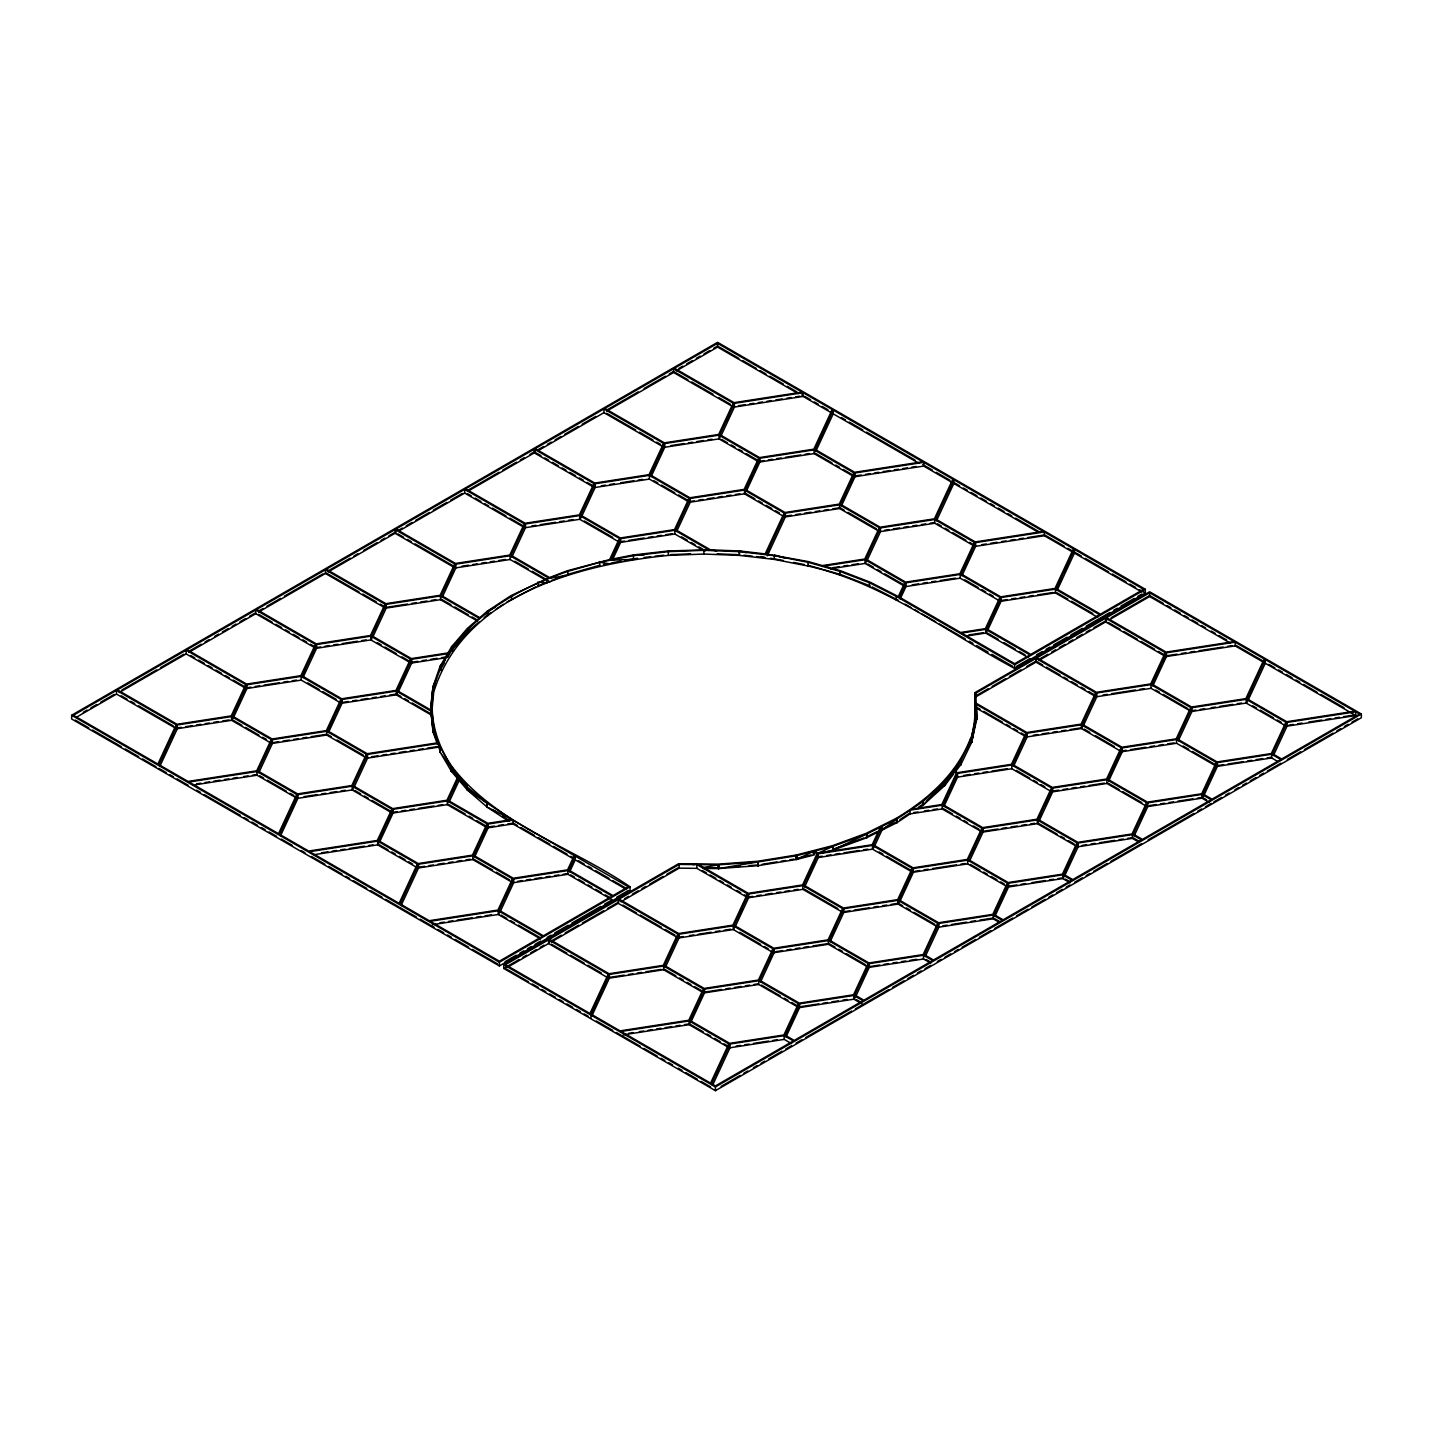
<?xml version="1.0" encoding="UTF-8"?>
<svg xmlns="http://www.w3.org/2000/svg" width="1433" height="1433" viewBox="0 0 1433 1433"><rect width="100%" height="100%" fill="white"/><g stroke="black" fill="none" stroke-linecap="round" stroke-linejoin="round"><path stroke-width="1.5" d="M430.688 711.037L433.017 686.712L440.003 666.47L447.49 653.735L411.701 659.27L397.174 690.581L397.174 694.324L400.935 696.492M451.485 767.73L451.502 771.491L458.327 779.48L458.327 775.737L451.467 767.676L451.467 771.402L451.467 767.676L439.985 751.913L451.502 771.456L451.52 767.73M703.03 868.416L718.417 868.577L718.578 864.833L758.218 861.914L796.515 855.716L813.281 851.417L817.097 853.62L802.57 884.931L748.331 893.314L698.623 864.618L718.542 864.833L718.542 868.577L758.164 865.657L796.569 859.46L813.281 855.161L813.281 851.417L796.658 859.442L796.569 855.698L796.569 859.46M703.03 867.574L718.417 864.851L718.452 868.577L718.452 864.833L718.578 868.577L758.039 861.932L758.039 865.675L758.164 861.932L758.075 865.675L758.164 861.932M796.515 855.716L796.515 859.46L796.569 855.698M971.646 742.384L976.679 715.837L976.303 704.302L1025.992 732.997L1025.992 736.741L976.303 708.045L976.303 704.302L976.679 719.473L971.61 742.419L960.88 764.577L954.647 772.656M976.303 708.045L976.679 719.473L976.661 715.819L971.628 742.348M880.328 830.961L880.328 827.217L866.84 833.934L833.039 846.312L833.003 850.074L820.661 853.262M878.411 831.91L866.84 837.678L833.164 850.02L833.164 846.276L833.003 850.074L833.164 846.276L833.039 850.056L833.039 846.312L814.481 851.112L814.481 854.856M866.768 833.952L866.768 837.696L866.875 833.916L833.164 850.02M979.957 830.782L942.144 808.946L910.08 813.908L897.022 822.632L897.112 818.834L881.976 826.393L873.378 844.897L913.09 867.825L967.311 859.442L981.856 828.131L942.144 805.203L910.08 810.164L897.022 818.888L896.986 822.649L881.976 830.137L874.237 846.796M953.429 774.25L953.429 770.506L960.827 760.923L960.844 764.649L960.827 760.923L971.646 738.64M975.389 717.396L974.87 692.676L1149.642 591.775L1361.35 714.01L1361.35 717.754L715.425 1090.674L503.717 968.439L503.717 964.696L678.49 863.794L718.417 864.135L757.86 861.233L796.157 855.053L832.537 845.685L866.105 833.379L896.18 818.386M976.661 719.545L976.679 715.766L976.679 719.473M510.632 818.834L487.077 807.066L467.283 789.923L467.283 786.18L459.151 776.704L448.153 800.42L487.847 823.33L511.957 819.604L467.337 789.977L459.151 780.448L459.151 776.704M923.139 805.167L923.139 801.423L923.103 805.185L944.544 781.988L944.544 785.696L944.598 781.916L944.634 785.642L952.891 771.205L952.891 774.948L944.634 785.642L923.103 805.185L923.139 801.423L944.544 781.988L952.891 771.205L956.366 773.211L941.839 804.522L911.513 809.215L923.192 801.387L923.139 805.167L918.141 808.517M960.844 764.649L960.862 760.851L960.88 764.577L960.827 760.923L954.485 772.351M897.112 818.834L897.112 822.578M397.174 690.581L430.993 710.105L433.017 686.712L436.492 678.508M434.217 686.855C428.037 714.977 436.116 744.246 452.595 767.425M431.906 711.073L434.217 686.837M430.67 707.293L433.017 686.729M966.541 750.319C974.583 732.729 976.357 712.255 974.709 692.945L974.87 692.676M970.446 742.258L975.461 719.491M971.61 738.694L971.61 742.419M433.035 690.455C448.547 627.314 510.417 591.005 567.862 571.355L599.818 562.255L633.458 555.664L668.387 551.651L703.89 550.308L739.392 551.651L774.286 555.664L807.943 562.255L839.881 571.355L869.437 582.765L896.18 596.307L1014.671 664.715L1145.325 589.285L1145.325 593.029L1014.671 668.459C946.98 632.437 884.251 582.909 807.979 566.017L774.286 559.407L739.392 555.395L703.89 554.052L668.351 555.395C579.326 564.459 464.811 594.749 434.217 690.581M177.316 724.955L158.902 764.631L188.01 781.433L256.722 770.811L271.249 739.482L231.555 716.572L177.316 724.955L177.316 728.698L159.815 766.386M162.466 757.967L166.103 750.122M171.584 738.335L173.393 734.413M245.759 684.562L231.232 715.891L176.993 724.274L117.381 689.846L186.147 650.152L245.759 684.562L245.759 688.306L186.147 653.896L119.279 692.497M232.415 716.07L246.942 684.759L301.181 676.358L340.893 699.286L326.366 730.597L272.127 738.998L232.415 716.07L232.415 719.814L241.872 725.259M233.06 715.712L240.314 700.056M243.037 694.181L244.864 690.276M233.328 717.843L246.942 688.503L246.942 684.759M272.431 739.679L257.904 770.99L297.616 793.9L351.837 785.517L366.382 754.206L326.67 731.278L272.431 739.679L272.431 743.405L258.818 772.763M316.586 644.545L302.058 675.857L341.753 698.785L395.992 690.401L410.519 659.09L370.825 636.162L316.586 644.545L316.586 648.289L302.954 677.648M302.685 675.516L305.408 669.641M312.681 653.985L315.403 648.11L255.773 613.682L188.923 652.284M296.738 794.401L278.521 833.684L189.013 782.006L257.044 771.491L296.738 794.401L296.738 798.145L291.275 809.932M385.029 604.171L370.502 635.482L316.263 643.865L256.65 609.437L325.416 569.743L385.029 604.171L385.029 607.914L325.416 573.487L258.549 612.088M297.921 794.599L279.507 834.257L308.614 851.059L377.327 840.437L391.872 809.126L352.16 786.198L297.921 794.599L297.921 798.324L280.438 836.012M342.075 699.465L327.53 730.776L367.242 753.704L438.104 742.742L433.017 731.708L431.1 711.162L396.314 691.082L342.075 699.465L342.075 703.209L328.444 732.568M371.684 639.405L371.684 635.661L386.211 604.35L440.45 595.949L479.088 618.268L467.319 628.442L451.502 646.928L447.974 652.929L447.974 656.672L451.449 650.761M281.244 831.534L289.448 813.854M329.088 728.466L333.62 718.685M337.257 710.858L340.893 703.03L301.181 680.102L246.942 688.503M375.052 629.427L376.861 625.522M372.598 637.452L386.211 608.094L386.211 604.35M353.02 789.44L353.02 785.696L367.565 754.385L438.355 743.44L451.449 767.658L451.467 771.402M455.855 564.136L441.31 595.465L479.786 617.659L487.184 611.282L510.757 595.77L548.552 577.965L510.094 555.753L455.855 564.136L455.855 567.88L442.224 597.239M398.714 688.27L401.437 682.395M403.264 678.49L406.882 670.644M444.678 589.232L452.846 571.624M353.933 787.487L367.565 758.129L367.565 754.385M398.087 692.372L411.701 663.013L411.701 659.27M378.509 840.616L393.054 809.305L447.275 800.922L486.987 823.832L472.46 855.143L418.221 863.544L378.509 840.616L378.509 844.359L387.967 849.823M525.481 523.941L510.954 555.252L549.591 577.571L567.325 570.746L609.616 559.587L619.432 538.468L579.72 515.558L525.481 523.941L525.481 527.684L511.868 557.043M379.154 840.257L383.686 830.477M387.322 822.649L390.958 814.822M379.423 842.407L393.054 813.048L393.054 809.305M417.361 864.045L399.126 903.327L309.618 851.65L377.649 841.117L417.361 864.045L417.361 867.789L377.649 844.861L314.006 854.713M458.327 775.737L446.971 800.241L392.732 808.624L353.02 785.696M593.943 483.548L579.398 514.877L525.177 523.26L465.546 488.832L534.312 449.138L593.943 483.548L593.943 487.292L534.312 452.882L467.463 491.483M418.526 864.224L400.129 903.901L429.219 920.702L497.95 910.062L512.477 878.751L472.765 855.823L418.526 864.224L418.526 867.968L401.043 905.656M580.58 515.056L595.125 483.745L649.364 475.344L689.058 498.272L674.531 529.583L620.292 537.984L580.58 515.056L580.58 518.8M453.079 790.783L455.712 785.141M588.497 499.042L590.306 495.119M449.066 802.175L459.151 780.448L487.077 803.322L487.148 807.119L508.84 821.396M581.493 516.829L595.125 487.489L595.125 483.745M535.172 448.636L603.956 408.924L663.569 443.352L649.042 474.663L594.802 483.064L535.172 448.636L535.172 452.38L540.957 455.712M488.169 824.029L473.642 855.34L513.336 878.25L567.575 869.867L574.221 855.555L512.96 820.178L488.169 824.029L488.169 827.755L474.538 857.113M617.641 559.139L611.013 559.318L620.614 538.665L674.836 530.264L708.654 549.788L668.297 550.953L633.207 554.983L644.151 554.893M664.751 443.531L650.224 474.842L689.918 497.77L744.157 489.387L758.702 458.076L718.99 435.148L664.751 443.531L664.751 447.275L651.119 476.634M475.183 853.029L476.992 849.106M482.437 837.356L486.987 827.575L447.275 804.647L393.054 813.048M612.303 557.58L618.537 544.128M650.851 474.502L656.314 462.752M658.123 458.847L663.569 447.096L663.569 443.352M612.751 559.3L620.614 542.39L620.614 538.665M733.212 403.157L718.667 434.468L664.428 442.851L604.816 408.423L673.582 368.729L733.212 403.157L733.212 406.9L673.582 372.473L606.732 411.074M499.114 910.26L513.659 878.931L567.898 870.548L612.16 896.109L543.394 935.803L499.114 910.26L499.114 913.985M676.609 531.553L690.24 502.195L744.479 493.812L784.173 516.722L784.173 512.978L744.479 490.068L690.24 498.451L675.713 529.762L710.499 549.86L716.715 550.899M719.85 438.391L719.85 434.647L734.395 403.336L803.107 392.696L832.215 409.498L832.215 413.241L803.107 396.439L734.395 407.079L720.763 436.438M506.118 896.198L508.84 890.323M726.853 420.586L729.576 414.728M500.027 912.033L513.659 882.674L513.659 878.931M575.224 856.128L568.758 870.046L613.019 895.607L628.317 886.776L575.224 856.128L575.224 859.872L569.671 871.801M745.339 489.567L759.866 458.255L814.105 449.855L853.817 472.783L839.29 504.094L785.051 512.495L745.339 489.567L745.339 493.31L754.797 498.756M569.241 870.028L574.221 859.298L574.221 855.555M745.984 489.208L752.343 475.505M754.152 471.6L757.788 463.773M746.253 491.358L759.866 461.999L759.866 458.255M784.173 512.978L765.186 553.908L739.482 550.953L746.002 552.636M832.215 409.498L813.801 449.174L759.562 457.575L719.85 434.647M785.356 513.175L766.386 554.034L808.499 561.629L822.345 565.587L864.78 559.013L879.307 527.702L839.595 504.774L785.356 513.175L785.356 516.919L767.3 555.843M833.2 410.089L814.983 449.371L854.677 472.281L922.709 461.766L833.2 410.089L833.2 413.832L815.896 451.144M766.995 553.747L769.718 547.908M815.646 448.959L829.438 419.206M608.201 974.225L589.966 1013.507L505.437 964.696L548.57 939.797L608.201 974.225L608.201 977.969L548.57 943.541L507.318 967.365M590.969 1014.08L609.383 974.404L663.604 966.021L703.316 988.931L688.789 1020.242L620.059 1030.882L590.969 1014.08L590.969 1017.824M591.793 1013.31L596.343 1003.494M598.17 999.571L601.806 991.708M603.633 987.785L606.374 981.892M591.883 1015.836L609.383 978.148L609.383 974.404M854.999 472.962L840.472 504.273L880.167 527.201L934.406 518.818L952.82 479.141L923.712 462.34L854.999 472.962L854.999 476.705L841.368 506.064M842.013 501.962L846.545 492.182M849.267 486.306L853.817 476.526L814.105 453.598L759.866 461.999M679.009 934.209L664.482 965.52L704.176 988.43L758.415 980.047L772.942 948.736L733.248 925.808L679.009 934.209L679.009 937.934L665.378 967.293M865.944 562.936L865.944 559.192L880.489 527.881L934.728 519.498L974.422 542.408L974.422 546.152L934.728 523.242L880.489 531.625L866.858 560.984M747.471 893.816L732.926 925.127L678.687 933.528L619.074 899.1L679.17 864.404L696.868 864.601L747.471 893.816L747.471 897.56L696.868 868.344L679.17 868.147L621.008 901.715M703.191 1031.814L689.972 1024.183L689.972 1020.439L704.499 989.11L758.738 980.727L798.432 1003.655L798.432 1007.399L795.709 1013.256M734.108 925.306L748.635 893.995L802.874 885.612L842.586 908.522L828.059 939.851L773.82 948.234L734.108 925.306L734.108 929.05M691.512 1018.129L697.871 1004.426M699.68 1000.503L703.316 992.675L663.604 969.747L609.383 978.148M737.476 919.09L742.007 909.292M690.867 1022.213L704.499 992.854L704.499 989.11M735.022 927.097L748.635 897.739L748.635 893.995M904.796 582.622L898.33 596.54L870.153 582.192L840.544 570.764L824.011 566.053L865.084 559.694L904.796 582.622L904.796 586.366L865.084 563.438L830.495 568.794M905.978 582.801L899.333 597.113L960.594 632.49L985.385 628.657L999.912 597.328L960.217 574.418L905.978 582.801L905.978 586.545L900.157 599.066M953.823 479.715L935.588 518.997L975.282 541.925L1043.331 531.392L953.823 479.715L953.823 483.458L936.501 520.77M900.175 596.307L903.865 588.354M949.13 490.82L952.82 482.885L923.712 466.083L854.999 476.705M728.806 1043.851L710.571 1083.133L621.062 1031.455L689.094 1020.923L728.806 1043.851L728.806 1047.595L689.094 1024.667L623.265 1034.859M729.988 1044.03L711.574 1083.706L715.425 1085.927L793.363 1040.931L784.227 1035.647L729.988 1044.03L729.988 1047.774L712.488 1085.462M774.125 948.915L759.597 980.226L799.309 1003.154L853.549 994.771L868.076 963.442L828.364 940.532L774.125 948.915L774.125 952.658L760.511 982.017M818.279 853.799L803.752 885.11L843.446 908.038L897.685 899.637L912.212 868.326L872.518 845.398L818.279 853.799L818.279 857.543L804.647 886.902M716.034 1075.09L717.861 1071.168M768.41 962.26L771.133 956.384M807.101 878.877L809.824 873.019M811.651 869.097L815.287 861.269M974.422 542.408L959.895 573.737L905.656 582.12L865.944 559.192M975.604 542.605L961.077 573.916L1000.771 596.845L1055.01 588.444L1073.424 548.767L1044.317 531.965L975.604 542.605L975.604 546.349L961.973 575.69M963.531 569.653L967.168 561.808M968.977 557.903L971.699 552.027M798.432 1003.655L783.905 1034.966L729.666 1043.349L689.972 1020.439M880.328 827.217L872.195 844.718L817.956 853.119L814.481 851.112M799.614 1003.834L785.087 1035.145L794.24 1040.43L863.006 1000.718L853.853 995.451L799.614 1003.834L799.614 1007.578L786 1036.937M843.768 908.719L829.223 940.03L868.935 962.958L923.174 954.557L937.701 923.246L898.007 900.318L843.768 908.719L843.768 912.463L830.137 941.803M785.714 1034.787L793.9 1017.179M831.677 935.749L835.314 927.921M986.567 628.836L1001.094 597.525L1055.333 589.124L1099.595 614.685L1030.829 654.379L986.567 628.836L986.567 632.58L998.102 639.243M988.107 626.526L989.916 622.603M993.553 614.775L999.912 601.072L960.217 578.162L905.978 586.545M987.462 630.61L1001.094 601.269L1001.094 597.525M854.713 994.95L869.258 963.639L923.497 955.238L932.632 960.522L863.866 1000.234L854.713 994.95L854.713 998.694M898.867 899.817L913.394 868.505L967.633 860.122L1007.345 883.05L992.8 914.361L938.579 922.745L898.867 899.817L898.867 903.56L902.647 905.746M957.549 773.39L943.004 804.701L982.716 827.629L1036.955 819.228L1051.482 787.917L1011.788 765.007L957.549 773.39L957.549 777.134L943.917 806.492M861.717 980.889L867.162 969.156M898.598 901.429L901.321 895.553M903.13 891.648L911.316 874.023M943.648 804.343L947.285 796.515M949.094 792.61L955.453 778.907M855.626 996.723L869.258 967.365L869.258 963.639M899.781 901.608L913.394 872.249L913.394 868.505M1074.428 549.341L1056.193 588.623L1100.454 614.184L1143.588 589.285L1074.428 549.341L1074.428 553.084L1057.106 590.414M1056.855 588.229L1061.459 578.305M1064.217 572.358L1068.821 562.435M1025.992 732.997L1011.465 764.326L957.226 772.709L953.429 770.506M938.884 923.425L924.357 954.736L933.51 960.02L1002.276 920.326L993.123 915.042L938.884 923.425L938.884 927.169L925.27 956.528M983.038 828.31L968.493 859.621L1008.205 882.549L1062.444 874.148L1076.971 842.837L1037.277 819.909L983.038 828.31L983.038 832.054L969.407 861.412M1027.174 733.194L1012.647 764.505L1052.341 787.416L1106.581 779.033L1121.125 747.721L1081.413 724.793L1027.174 733.194L1027.174 736.92L1013.561 766.279M971.861 853.387L974.583 847.53M1015.101 760.224L1018.738 752.397M1095.636 692.802L1095.636 696.545L1036.005 662.118L975.909 696.814L975.909 693.07L1036.005 658.374L1095.636 692.802L1081.091 724.113L1026.87 732.514L976.267 703.298M1008.527 883.23L993.983 914.541L1003.136 919.825L1071.902 880.113L1062.749 874.829L1008.527 883.23L1008.527 886.973L994.896 916.332M1057.035 834.078L1038.137 823.169L1038.137 819.425L1052.664 788.096L1106.903 779.713L1146.615 802.641L1146.615 806.385L1106.903 783.457L1052.664 791.84L1039.05 821.199M1082.273 724.292L1096.818 692.981L1151.057 684.598L1190.751 707.508L1176.224 738.837L1121.985 747.22L1082.273 724.292L1082.273 728.036M994.627 914.182L1007.345 886.776L967.633 863.866L913.394 872.249M1039.677 817.115L1041.486 813.192M1045.123 805.364L1051.482 791.661L1011.788 768.733L957.549 777.134M1082.918 723.934L1084.727 720.029M1083.187 726.083L1096.818 696.725L1096.818 692.981M1165.262 652.606L1150.735 683.917L1096.496 692.3L1036.865 657.872L1105.649 618.178L1165.262 652.606L1165.262 656.332L1162.539 662.207M1063.626 874.345L1078.153 843.016L1132.392 834.633L1141.546 839.917L1072.762 879.611L1063.626 874.345L1063.626 878.071M1122.308 747.901L1107.763 779.212L1147.475 802.14L1201.714 793.757L1216.241 762.428L1176.547 739.518L1122.308 747.901L1122.308 751.644L1108.676 781.003M1166.444 652.785L1151.917 684.096L1191.611 707.024L1245.85 698.623L1264.264 658.947L1235.156 642.145L1166.444 652.785L1166.444 656.529L1152.831 685.888M1065.167 872.016L1070.612 860.284M1108.408 778.853L1120.212 753.418M1152.544 683.738L1160.73 666.13M1064.522 876.118L1078.153 846.76L1078.153 843.016M1146.615 802.641L1132.07 833.952L1077.831 842.335L1038.137 819.425M1147.797 802.82L1133.252 834.131L1142.406 839.416L1211.172 799.704L1202.018 794.437L1147.797 802.82L1147.797 806.564L1134.166 835.923M1191.934 707.705L1177.407 739.016L1217.101 761.944L1271.34 753.543L1285.885 722.232L1246.173 699.304L1191.934 707.705L1191.934 711.449L1178.302 740.789M1140.256 820.07L1144.788 810.29M1202.896 793.936L1217.423 762.625L1271.662 754.224L1280.815 759.508L1212.031 799.22L1202.896 793.936L1202.896 797.679L1206.55 799.793M1247.032 698.802L1265.267 659.538L1354.776 711.216L1286.744 721.73L1247.032 698.802L1247.032 702.546M1202.609 795.53L1208.073 783.797M1209.882 779.874L1216.241 766.171L1176.547 743.261L1122.308 751.644M1248.627 696.42L1252.299 688.485M1203.792 795.709L1217.423 766.35L1217.423 762.625M1247.946 700.594L1265.267 663.264L1265.267 659.538M1287.049 722.411L1272.522 753.722L1281.675 759.006L1359.63 714.01L1355.779 711.789L1287.049 722.411L1287.049 726.155L1273.435 755.513M970.428 738.532C957.083 773.695 927.814 799.542 896.216 818.368M445 660.47L440.003 666.47L440.021 670.214L444.284 662.924M946.21 781.845L951.602 774.859M452.953 649.006L467.23 632.258M974.709 696.581L988.304 688.664M451.502 646.928L456.231 642.539M927.115 800.259L943.505 785.356M467.319 632.168L479.088 622.012M484.175 617.623L487.095 615.097M896.986 818.906L881.976 830.137L881.976 826.393M487.113 611.336L494.994 607.377M899.924 819.622L909.185 813.425M918.463 807.227L922.171 804.737M487.184 615.044L490.785 612.661M496.212 609.097L503.431 604.332M507.031 601.967L535.602 586.939M452.613 767.443C497.502 824.871 571.642 846.831 630.036 886.776L630.036 890.52L499.383 965.949L71.65 718.99L71.65 715.246L717.575 342.326L1145.325 589.285M116.503 690.348L73.37 715.246L157.899 764.058L176.134 724.776L116.503 690.348L116.503 694.091L176.134 728.519M255.773 609.939L187.007 649.651L246.637 684.078L300.876 675.677L315.403 644.366L255.773 609.939L255.773 613.682M395.042 529.547L326.276 569.241L385.907 603.669L440.146 595.268L454.673 563.957L395.042 529.547L395.042 533.273L328.193 571.874M395.92 529.046L464.686 489.334L524.299 523.761L509.772 555.073L455.533 563.456L395.92 529.046L395.92 532.789M802.104 392.123L717.575 343.329L674.441 368.227L734.072 402.655L802.104 392.123L802.104 395.866M83.257 712.291L87.126 710.069M90.995 707.83L96.799 704.481M100.65 702.242L114.192 694.432M121.93 689.972L156.734 669.874M160.603 667.635L183.818 654.236M189.622 650.887L201.229 644.187M205.098 641.948L208.967 639.727M214.753 636.377L218.622 634.138M222.491 631.899L228.295 628.55M232.164 626.328L236.033 624.089M239.902 621.85L245.706 618.501M249.575 616.28L255.379 612.93M259.248 610.691L263.117 608.452M266.968 606.231L280.51 598.403M284.379 596.182L323.052 573.845M328.856 570.495L350.136 558.207M354.005 555.986L357.874 553.747M363.677 550.397L377.201 542.588M381.071 540.348L384.94 538.109M388.809 535.888L394.612 532.539M398.481 530.3L402.351 528.061M406.22 525.839L412.023 522.49M415.892 520.251L429.434 512.441M433.285 510.202L446.827 502.392M450.696 500.153L462.304 493.454M468.107 490.104L499.042 472.245M502.911 470.006L516.453 462.196M520.322 459.957L524.191 457.718M529.995 454.368L533.864 452.147M537.733 449.908L543.519 446.559M547.388 444.32L551.257 442.098M555.126 439.859L560.93 436.51M564.799 434.271L578.341 426.461M582.21 424.222L595.752 416.412M607.341 409.713L638.294 391.854M644.098 388.504L665.36 376.216M669.229 373.977L673.098 371.756M678.902 368.406L682.771 366.167M686.64 363.928L692.444 360.579M696.313 358.357L700.182 356.118M704.051 353.879L709.837 350.53M713.706 348.309L717.575 346.07L738.873 358.357M77.131 716.822L116.503 694.091M399.735 530.568L464.686 493.077L524.299 527.505M539.005 450.177L603.956 412.668L663.569 447.096M676.322 370.896L717.575 347.073L798.271 393.645M71.65 715.246L499.383 962.206L630.036 886.776M505.007 961.704L516.274 955.202M520.018 953.035L523.761 950.867M527.523 948.718L531.267 946.55M535.028 944.383L540.653 941.123M547.209 937.343L551.024 935.14M554.84 932.937L568.22 925.216M572.036 923.013L600.696 906.462M604.511 904.259L612.16 899.852L567.898 874.291L513.659 882.674M616.835 897.148L628.317 890.52M1016.588 666.345L1029.969 658.625M1036.561 654.827L1042.293 651.513M1046.108 649.31L1049.923 647.107M1053.757 644.886L1067.119 637.166M1070.935 634.962L1082.399 628.353M1086.232 626.149L1099.595 618.429M1100.454 617.928L1109.841 612.518M1113.584 610.351L1117.346 608.183M1121.09 606.016L1134.22 598.439M1137.963 596.271L1141.725 594.104M549.43 939.296L618.214 899.602L677.827 934.011L663.3 965.34L609.061 973.724L549.43 939.296L549.43 943.039M1106.509 617.677L1149.642 592.778L1234.171 641.572L1166.14 652.105L1106.509 617.677L1106.509 621.42M503.717 968.439L519.068 959.573M522.92 957.351L526.753 955.13M530.604 952.927L536.354 949.595M540.205 947.374L544.038 945.153M551.723 940.729L561.324 935.176M565.175 932.955L578.61 925.199M582.461 922.977L603.58 910.779M607.431 908.558L618.949 901.912M624.716 898.581L628.55 896.359M632.383 894.156L638.151 890.824M641.984 888.603L645.835 886.382M649.668 884.179L663.121 876.405M666.954 874.184L678.49 867.538M992.155 686.443L1005.59 678.687M1009.441 676.466L1020.959 669.802M1026.727 666.488L1036.328 660.935M1040.161 658.714L1047.845 654.29M1051.697 652.069L1055.53 649.848M1059.381 647.626L1065.131 644.313M1068.982 642.091L1072.815 639.87M1076.667 637.649L1082.417 634.335M1086.268 632.114L1090.101 629.893M1093.952 627.672L1105.47 621.026M1111.22 617.695L1149.642 595.519L1163.112 603.293M551.347 941.947L618.214 903.345L677.827 937.755M1038.782 660.523L1105.649 621.922L1165.262 656.332M1110.253 619.253L1149.642 596.522L1230.32 643.095M503.717 964.696L715.425 1086.93L1361.35 714.01M721.121 1086.375L740.144 1075.413M743.942 1073.21L747.739 1071.006M753.436 1067.728L757.251 1065.525M761.048 1063.322L764.846 1061.137M768.661 1058.933L781.97 1051.249M785.768 1049.063L791.464 1045.768M796.139 1043.063L801.871 1039.767M805.704 1037.546L851.542 1011.089M855.358 1008.886L863.006 1004.461L853.853 999.177L799.614 1007.578M863.866 1003.96L888.693 989.63M892.526 987.427L903.99 980.799M907.806 978.596L913.538 975.3M917.353 973.079L921.168 970.875M925.001 968.672L930.734 965.358M937.325 961.561L941.141 959.358M944.956 957.154L950.688 953.841M954.521 951.637L958.337 949.434M962.152 947.213L975.533 939.493M979.348 937.289L990.812 930.68M994.627 928.477L1002.276 924.07M1003.136 923.569L1012.683 918.051M1016.516 915.848L1027.963 909.221M1031.796 907.017L1045.159 899.297M1048.974 897.094L1052.807 894.891M1056.623 892.687L1062.355 889.374M1066.17 887.17L1070.003 884.967M1074.678 882.262L1082.327 877.838M1086.142 875.635L1089.958 873.431M1093.791 871.228L1107.154 863.508M1110.969 861.305L1141.546 843.661M1148.138 839.845L1193.976 813.371M1197.809 811.168L1201.624 808.964M1205.44 806.761L1211.172 803.447M1213.948 801.853L1221.597 797.447M1225.412 795.225L1229.227 793.022M1234.959 789.726L1238.775 787.505M1242.608 785.302L1246.423 783.099M1250.239 780.895L1255.971 777.582M1259.786 775.378L1263.619 773.175M1267.435 770.972L1280.815 763.252M1287.371 759.454L1300.68 751.77M1304.478 749.584L1333.012 733.123M1336.81 730.92L1340.607 728.716M1344.405 726.531L1348.22 724.328M1352.018 722.142L1357.714 718.847M866.105 837.105L877.39 831.498M881.134 829.617L896.18 822.13M818.189 853.137L833.003 846.33M537.59 582.192L546.116 582.64L537.644 585.936M551.544 580.544L565.265 575.278M834.633 848.658L863.974 837.893M567.217 574.508L599.37 565.354M633.099 555.001L611.013 559.318M798.342 858.224L811.15 854.928M599.782 566.017L599.818 562.255L610.315 563.939M599.37 561.611L603.49 562.291M603.49 564.548L607.574 563.742M611.013 563.062L621.044 561.091M625.057 560.303L637.613 558.225M693.088 864.69L697.137 863.902M549.842 578.305L567.898 575.081L567.898 571.355M762.159 864.296L777.044 861.878M781.29 861.197L785.535 860.516M789.78 859.818L794.043 859.137M738.461 405.718L745.053 404.697M749.441 404.016L753.83 403.336M758.218 402.655L762.607 401.974M766.995 401.294L771.384 400.613M775.772 399.95L782.346 398.929M786.735 398.249L791.141 397.568M795.53 396.887L799.919 396.207M670.949 445.591L683.953 443.567M688.306 442.904L692.641 442.242M696.975 441.561L703.496 440.558M707.83 439.877L712.165 439.214M664.751 447.275L718.99 438.892L758.702 461.802L758.702 458.076M601.305 485.787L605.657 485.124M609.992 484.444L614.327 483.781M620.829 482.778L633.852 480.754M638.187 480.091L642.539 479.41M759.562 461.319L763.896 460.638M768.231 459.975L772.584 459.294M776.919 458.632L781.254 457.951M785.589 457.288L800.778 454.942M805.113 454.261L809.448 453.598M595.125 487.489L649.364 479.088L689.058 502.016M531.679 526.001L536.014 525.32M540.348 524.657L555.538 522.311M559.873 521.63L564.226 520.967M568.561 520.286L572.895 519.624M689.918 501.514L694.271 500.851M698.605 500.171L702.94 499.508M707.275 498.827L713.795 497.824M718.13 497.144L722.465 496.481M726.8 495.8L731.152 495.137M735.487 494.475L739.822 493.794M854.677 476.025L861.269 475.004M865.657 474.323L870.046 473.642M874.435 472.98L878.823 472.299M883.212 471.618L889.803 470.597M894.192 469.917L898.581 469.236M902.969 468.555L907.358 467.874M911.746 467.194L916.135 466.513M525.481 527.684L579.72 519.301L617.533 541.119M462.035 566.196L468.555 565.193M472.89 564.512L477.225 563.85M481.56 563.169L485.912 562.506M490.247 561.843L494.582 561.163M498.917 560.5L505.437 559.479M620.292 541.71L624.627 541.047M628.962 540.366L644.151 538.02M648.486 537.357L652.839 536.676M657.174 536.014L661.509 535.333M665.843 534.67L672.364 533.667M785.051 516.238L791.553 515.217M795.888 514.554L800.241 513.874M804.576 513.211L811.078 512.208M815.413 511.527L819.766 510.864M824.1 510.184L828.435 509.521M832.77 508.84L839.29 507.837M455.855 567.88L510.094 559.497L544.701 579.487M620.614 542.39L674.836 534.007L704.893 551.365M785.356 516.919L839.595 508.518L879.307 531.446L879.307 527.702M385.907 607.413L407.599 604.045M411.934 603.383L416.269 602.702M420.621 602.039L427.124 601.036M431.458 600.355L435.793 599.693M884.501 530.282L888.854 529.601M893.189 528.938L899.691 527.917M904.026 527.254L908.379 526.574M912.714 525.911L917.048 525.248M921.383 524.568L925.736 523.905M930.071 523.224L934.406 522.561M386.211 608.094L440.45 599.693L477.153 620.883M316.263 647.609L320.598 646.946M324.951 646.265L329.285 645.602M333.62 644.922L337.955 644.259M342.308 643.578L357.48 641.232M361.832 640.569L366.167 639.888M832.949 567.683L839.326 566.698M843.553 566.035L847.799 565.39M852.044 564.727L858.403 563.742M981.874 544.647L986.262 543.967M990.651 543.286L997.243 542.265M1001.631 541.584L1006.02 540.904M1010.408 540.223L1014.797 539.542M1019.185 538.862L1023.574 538.199M1027.963 537.518L1043.331 535.136M316.586 648.289L370.825 639.906L410.519 662.816L410.519 659.09M975.604 546.349L1044.317 535.709L1073.424 552.511M447.974 652.929L411.396 658.589L371.684 635.661M246.637 687.822L250.972 687.141M255.307 686.479L259.642 685.798M263.994 685.135L279.166 682.771M283.519 682.108L287.854 681.445M292.189 680.765L296.524 680.102M411.396 662.333L417.845 661.329M422.144 660.667L426.461 660.004M430.76 659.323L437.208 658.338M441.507 657.657L445.824 656.995M912.158 584.861L918.678 583.858M923.013 583.177L927.348 582.514M931.683 581.834L936.036 581.171M940.37 580.49L955.56 578.144M411.701 663.013L445.394 657.801M176.993 728.018L181.346 727.337M185.681 726.674L192.183 725.671M196.518 724.991L200.871 724.328M205.206 723.647L209.54 722.984M213.875 722.304L218.21 721.641M222.563 720.96L229.065 719.957M341.753 702.528L348.255 701.525M352.608 700.844L356.942 700.182M361.277 699.501L367.779 698.498M372.132 697.835L376.467 697.154M380.802 696.492L385.137 695.811M389.489 695.148L395.992 694.145M1000.771 600.57L1007.292 599.567M1011.626 598.904L1015.961 598.224M1020.296 597.561L1024.649 596.88M1028.984 596.218L1033.318 595.537M1037.653 594.874L1052.843 592.528M177.316 728.698L231.555 720.315L271.249 743.225L271.249 739.482M342.075 703.209L396.314 694.826L431.1 714.906L433.017 727.946L439.77 747.686M1001.094 601.269L1055.333 592.868L1097.678 617.318M985.689 629.338L961.579 633.064L1014.671 663.712L1029.969 654.881L985.689 629.338L985.689 633.064L1028.034 657.514M274.294 742.401L278.629 741.721M282.964 741.058L289.484 740.055M293.819 739.374L298.154 738.712M302.488 738.031L306.823 737.368M311.176 736.687L326.366 734.341M968.851 634.944L983.307 632.705M272.431 743.405L326.67 735.022L366.382 757.95L366.382 754.206M965.967 636.127L985.689 633.064M196.59 783.851L200.889 783.188M205.188 782.525L209.487 781.845M213.768 781.182L220.216 780.197M224.515 779.534L228.814 778.871M233.095 778.191L237.394 777.528M243.843 776.543L248.142 775.88M252.423 775.217L256.722 774.536M371.541 756.785L377.972 755.782M382.271 755.119L386.57 754.457M390.869 753.794L395.168 753.131M399.449 752.468L405.897 751.465M410.196 750.802L414.495 750.14M418.776 749.477L423.075 748.814M427.374 748.151L438.104 746.486M193.401 785.069L257.044 775.217L296.738 798.145M367.565 758.129L438.355 747.184L439.967 748.116L440.021 751.949L438.355 743.44M1166.14 655.848L1177.102 654.147M1181.491 653.466L1185.879 652.785M1190.268 652.105L1194.656 651.424M1199.045 650.743L1223.191 647.017M1227.579 646.337L1231.968 645.656M1166.444 656.529L1235.156 645.889L1262.455 661.652M304.118 796.641L317.141 794.634M321.476 793.954L325.81 793.291M330.145 792.61L336.665 791.607M341 790.944L345.335 790.264M297.921 798.324L352.16 789.941L391.872 812.869L391.872 809.126M1102.998 695.041L1107.351 694.36M1111.686 693.697L1135.545 690.007M1139.88 689.327L1144.233 688.664M1096.818 696.725L1151.057 688.342L1190.751 711.252M392.732 812.368L397.066 811.687M401.401 811.024L405.754 810.344M410.089 809.681L414.424 809M418.758 808.337L433.948 805.991M438.283 805.31L442.636 804.647M1033.372 735.236L1037.707 734.574M1042.042 733.893L1048.562 732.89M1052.897 732.227L1057.232 731.546M1061.566 730.884L1065.919 730.203M1070.254 729.54L1081.091 727.857M1191.611 710.768L1195.964 710.087M1200.299 709.425L1204.634 708.744M1211.136 707.741L1215.489 707.06M1219.823 706.397L1232.846 704.391M1237.181 703.71L1241.515 703.048M1027.174 736.92L1081.413 728.537L1121.125 751.465L1121.125 747.721M1191.934 711.449L1246.173 703.048L1285.885 725.976L1285.885 722.232M321.494 852.814L327.942 851.811M332.241 851.148L336.54 850.486M340.821 849.823L345.12 849.16M349.419 848.497L364.448 846.169M368.747 845.506L373.046 844.843M487.847 827.074L494.421 826.071M498.809 825.39L503.198 824.709M507.587 824.029L511.957 823.348M488.169 827.755L512.96 823.921L574.221 859.298M963.746 775.45L970.248 774.429M974.583 773.766L978.918 773.086M983.271 772.423L987.606 771.76M991.941 771.079L1007.13 768.733M1121.985 750.964L1126.32 750.283M1130.655 749.62L1145.845 747.274M1150.18 746.593L1154.532 745.93M1158.867 745.25L1163.202 744.587M1167.537 743.906L1174.057 742.903M1288.93 725.134L1293.318 724.453M1297.707 723.772L1302.095 723.092M1308.687 722.071L1321.853 720.047M1326.241 719.366L1330.63 718.685M1335.019 718.005L1339.407 717.324M1343.796 716.643L1354.776 714.942L1265.267 663.264M1287.049 726.155L1355.779 715.533L1355.779 711.789M418.221 867.287L424.723 866.284M429.058 865.604L433.411 864.941M437.746 864.26L444.248 863.257M448.583 862.576L452.935 861.914M457.27 861.233L461.605 860.57M465.94 859.907L470.293 859.227M418.526 867.968L472.765 859.567L512.477 882.495L512.477 878.751M913.681 812.618L918.016 811.956M924.5 810.935L928.835 810.272M933.17 809.609L937.504 808.929M1052.341 791.159L1058.862 790.156M1063.196 789.493L1067.531 788.813M1071.884 788.15L1076.219 787.469M1080.554 786.807L1084.888 786.126M1089.223 785.463L1104.413 783.117M1217.101 765.67L1223.621 764.667M1227.956 764.004L1243.145 761.657M1247.48 760.977L1251.815 760.314M1256.15 759.633L1262.67 758.63M1267.005 757.95L1271.34 757.287M1217.423 766.35L1271.662 757.967L1277.143 761.138M517.671 881.331L522.024 880.65M526.359 879.987L530.694 879.307M535.028 878.644L541.549 877.641M545.883 876.96L550.218 876.297M554.553 875.617L558.906 874.954M563.241 874.273L567.575 873.611M817.956 856.862L822.291 856.182M826.644 855.519L830.979 854.838M835.314 854.175L839.648 853.495M844.001 852.832L859.173 850.486M863.526 849.805L867.861 849.142M982.716 831.373L997.905 829.026M1002.24 828.346L1006.575 827.683M1010.928 827.002L1017.43 825.999M1021.765 825.318L1026.1 824.656M1030.452 823.993L1034.787 823.312M1149.642 805.543L1156.144 804.54M1160.497 803.859L1164.832 803.197M1169.167 802.516L1173.502 801.853M1177.836 801.19L1193.026 798.826M1197.379 798.163L1201.714 797.482M818.279 857.543L872.518 849.142L912.212 872.07L912.212 868.326M983.038 832.054L1037.277 823.653L1076.971 846.581L1076.971 842.837M1147.797 806.564L1202.018 798.163L1209.345 802.39M498.254 910.743L430.222 921.276L499.383 961.203L542.516 936.304L498.254 910.743L498.254 914.487L540.599 938.937M439.967 922.78L444.266 922.118M448.547 921.455L452.846 920.792M457.145 920.129L472.174 917.801M476.473 917.138L480.771 916.475M485.053 915.812L491.501 914.809M432.426 924.679L498.254 914.487M752.665 896.395L748.331 897.058L744.497 894.855M757 895.715L761.335 895.052M765.688 894.371L772.19 893.368M776.525 892.687L780.878 892.025M785.212 891.344L789.547 890.681M793.882 890.018L798.217 889.338M915.257 871.228L919.592 870.565M923.927 869.885L928.262 869.222M932.614 868.541L956.474 864.851M960.809 864.189L965.143 863.508M1082.184 845.416L1086.519 844.736M1090.853 844.073L1095.188 843.392M1099.541 842.729L1114.713 840.383M1119.066 839.702L1123.4 839.039M1127.735 838.359L1132.07 837.696M748.635 897.739L802.874 889.356L842.586 912.266M1078.153 846.76L1132.392 838.377L1137.874 841.547M678.687 937.254L683.039 936.591M689.542 935.588L693.877 934.907M698.211 934.244L711.234 932.22M715.569 931.557L719.921 930.877M724.256 930.214L730.758 929.211M843.446 911.782L849.966 910.761M854.301 910.098L869.491 907.752M873.825 907.071L878.16 906.408M882.495 905.728L886.83 905.065M891.183 904.384L897.685 903.381M1008.205 886.293L1016.875 884.949M1021.227 884.268L1025.562 883.606M1032.065 882.603L1045.087 880.579M1049.422 879.916L1053.757 879.235M1058.109 878.572L1062.444 877.892M679.009 937.934L733.248 929.551L772.942 952.479L772.942 948.736M843.768 912.463L898.007 904.062L935.821 925.897M1008.527 886.973L1062.749 878.572L1070.075 882.8M609.061 977.467L624.251 975.121M628.585 974.44L632.92 973.777M637.255 973.097L641.608 972.434M645.943 971.753L661.132 969.407M775.987 951.637L782.49 950.634M786.824 949.954L791.177 949.291M795.512 948.628L799.847 947.947M804.182 947.285L808.534 946.604M812.869 945.941L828.059 943.595M942.914 925.825L947.249 925.145M951.584 924.482L966.773 922.118M971.108 921.455L975.443 920.792M979.796 920.111L992.8 918.105M774.125 952.658L828.364 944.275L868.076 967.185M938.884 927.169L993.123 918.786L998.622 921.956M704.176 992.173L721.533 989.486M725.868 988.824L730.221 988.143M734.556 987.48L741.058 986.477M745.393 985.797L749.746 985.134M754.08 984.453L758.415 983.79M868.935 966.684L879.79 965.018M884.125 964.337L888.46 963.675M892.795 962.994L897.148 962.331M901.482 961.65L905.817 960.988M910.152 960.307L916.672 959.304M704.499 992.854L758.738 984.471L796.551 1006.306M869.258 967.365L923.497 958.982L930.805 963.209M628.657 1033.3L632.956 1032.638M639.387 1031.635L643.686 1030.972M647.985 1030.309L652.284 1029.646M656.565 1028.984L660.864 1028.303M665.163 1027.64L671.611 1026.655M675.892 1025.992L680.191 1025.329M684.49 1024.649L688.789 1023.986M799.309 1006.897L818.834 1003.87M823.169 1003.207L827.504 1002.527M831.839 1001.864L838.359 1000.861M842.694 1000.18L847.028 999.518M736.168 1046.09L740.521 1045.427M744.855 1044.747L749.19 1044.084M753.525 1043.403L768.715 1041.057M773.05 1040.376L777.403 1039.713M729.988 1047.774L784.227 1039.391L791.535 1043.618M644.151 557.473L650.689 556.721M655.042 556.219L663.766 555.216M757.86 864.977L749.101 865.622M729.397 867.072L740.342 866.266M670.519 554.625L690.491 553.872M718.417 867.879L705.251 867.735M610.333 560.196L633.493 559.407L633.493 555.664M703.854 554.052L703.89 550.308M710.499 549.86L739.571 550.971M717.199 553.855L737.261 554.625M668.297 550.953L672.74 551.257M770.452 558.243L783.081 560.393M870.118 585.918L840.526 574.508L824.011 569.797M743.87 555.198L752.397 556.183M756.66 556.667L765.186 557.652L760.923 556.523M774.25 559.407L774.25 555.664M774.536 554.983L785.194 558.225M808.337 565.354L822.345 569.313M793.613 562.452L804.128 564.512M839.845 575.081L839.845 571.337M467.23 786.162L467.283 789.923M872.142 586.939L898.33 600.284M742.742 360.597L756.284 368.424M760.153 370.645L765.974 374.013M769.843 376.234L783.385 384.062M787.254 386.301L796.927 391.89M804.683 396.35L810.487 399.7M814.356 401.939L818.225 404.178M822.094 406.417L827.898 409.766M841.458 417.594L845.327 419.815M849.196 422.054L862.738 429.882M866.607 432.121L915.006 460.047M922.745 464.525L932.417 470.114M936.286 472.335L949.828 480.162M953.715 482.402L959.519 485.751M963.388 487.99L967.257 490.211M971.126 492.45L976.93 495.8M980.799 498.039L986.603 501.389M990.49 503.628L994.359 505.867M998.228 508.106L1004.031 511.456M1007.901 513.677L1011.77 515.916M1015.639 518.155L1038.871 531.571M1044.675 534.921L1064.038 546.098M1067.907 548.32L1081.449 556.147M1085.318 558.386L1108.551 571.785M1112.42 574.024L1125.962 581.852M1129.831 584.091L1135.635 587.44M1139.522 589.679L1145.325 593.029M1166.964 605.514L1170.815 607.735M1174.666 609.956L1180.434 613.288M1184.285 615.527L1188.136 617.748M1191.987 619.97L1197.755 623.301M1201.606 625.522L1205.458 627.744M1211.225 631.075L1215.077 633.296M1218.928 635.518L1226.63 639.96M1236.249 645.513L1263.19 661.079M1268.975 664.41L1274.743 667.742M1278.594 669.963L1282.445 672.184M1286.297 674.406L1292.064 677.737M1295.916 679.959L1299.767 682.198M1303.618 684.419L1317.088 692.193M1320.939 694.414L1344.029 707.741M833.2 413.832L918.911 463.307M953.823 483.458L1037.617 531.84M1074.428 553.084L1141.671 591.919M674.441 371.971L687.912 379.745M691.763 381.966L712.918 394.182M718.685 397.514L730.221 404.178M814.983 453.097L832 462.931M835.779 465.116L839.559 467.301M843.338 469.469L852.796 474.932M937.469 523.833L941.266 526.018M945.046 528.204L948.825 530.371M952.605 532.557L965.842 540.205M969.622 542.39L973.401 544.576M1056.193 592.366L1067.746 599.03M1071.597 601.251L1092.752 613.485M1108.425 622.531L1119.979 629.194M1123.812 631.416L1137.283 639.19M1141.134 641.411L1154.586 649.185M1158.437 651.406L1164.205 654.738M1252.711 705.824L1256.49 708.009M1260.27 710.195L1273.507 717.826M1277.287 720.011L1281.066 722.196M721.748 439.483L727.409 442.761M731.206 444.947L734.986 447.114M738.765 449.299L742.545 451.485M746.324 453.67L757.663 460.226M840.472 508.016L844.252 510.202M848.031 512.387L876.387 528.759M964.857 579.846L978.094 587.476M981.874 589.662L985.653 591.847M989.433 594.032L993.212 596.218M1155.697 690.025L1159.476 692.211M1163.256 694.378L1187.832 708.583M606.732 413.277L635.589 429.936M639.44 432.157L652.893 439.931M656.744 442.152L660.595 444.373M758.576 500.941L762.356 503.126M766.136 505.312L771.814 508.59M775.593 510.775L779.373 512.96M867.843 564.029L873.521 567.307M877.301 569.492L881.08 571.677M884.86 573.863L903.757 584.771M1003.888 642.575L1015.424 649.239M1019.275 651.46L1025.043 654.791M1036.865 661.616L1042.651 664.948M1046.484 667.169L1059.954 674.943M1063.805 677.164L1067.639 679.385M1071.49 681.606L1077.258 684.938M1081.109 687.159L1084.96 689.38M1088.811 691.602L1094.579 694.933M1183.067 746.038L1188.745 749.298M1192.525 751.483L1215.22 764.577M905.065 604.171L910.815 607.485M914.648 609.706L918.463 611.909M922.297 614.13L935.695 621.85M939.529 624.072L960.594 636.234M961.579 636.807L965.376 638.993M969.174 641.178L972.953 643.363M976.751 645.567L988.125 652.122M991.923 654.326L1012.773 666.363M654.003 480.771L657.783 482.957M661.562 485.142L674.8 492.791M678.579 494.958L688.037 500.422M1084.172 729.128L1089.85 732.406M1095.511 735.684L1114.426 746.593M544.791 457.933L548.642 460.154M552.493 462.375L558.261 465.707M562.112 467.928L565.945 470.149M569.797 472.371L575.564 475.702M579.416 477.923L583.267 480.145M587.118 482.366L594.802 486.808M681.499 536.856L687.303 540.205M691.172 542.444L695.041 544.665M698.91 546.904L702.779 549.144M976.267 707.024L980.011 709.192M983.755 711.359L1002.491 722.178M1006.253 724.346L1009.996 726.513M1013.74 728.681L1017.484 730.83M1021.245 732.997L1024.989 735.165M1107.763 782.955L1119.119 789.511M1122.899 791.697L1141.796 802.605M584.359 520.985L612.733 537.357M1016.427 770.417L1029.664 778.065M1033.444 780.251L1037.223 782.436M1041.003 784.621L1044.782 786.807M1133.252 837.875L1138.751 841.046M467.463 493.686L471.314 495.908M475.165 498.129L480.933 501.46M484.784 503.682L488.617 505.903M492.468 508.124L505.939 515.898M509.79 518.119L523.242 525.893M1060.814 836.263L1064.612 838.448M1068.391 840.634L1074.051 843.894M514.823 561.234L528.329 569.026M532.198 571.265L545.722 579.075M943.004 808.445L952.461 813.908M956.241 816.094L960.02 818.261M963.818 820.446L967.597 822.632M973.258 825.91L978.936 829.188M1065.453 879.128L1069.108 881.241M397.837 533.9L403.604 537.232M407.456 539.453L411.307 541.674M415.14 543.877L453.616 566.089M970.392 864.457L979.85 869.921M983.629 872.088L987.409 874.273M991.188 876.459L996.866 879.737M1000.646 881.922L1004.426 884.107M395.042 533.273L452.738 566.59M441.31 599.191L450.929 604.744M454.78 606.965L468.251 614.739M472.084 616.96L475.935 619.181M879.056 851.918L882.835 854.104M886.615 856.289L911.191 870.476M993.983 918.284L999.482 921.455M326.276 572.985L358.966 591.865M362.818 594.086L376.288 601.86M380.139 604.081L383.972 606.302M906.426 907.931L910.206 910.116M913.985 912.302L934.782 924.303M377.363 642.683L381.142 644.868M384.922 647.035L396.26 653.591M401.939 656.869L409.498 661.24M803.752 888.854L837.786 908.504M926.184 959.537L929.838 961.65M258.567 614.291L272.037 622.065M275.87 624.286L281.638 627.618M285.489 629.839L289.341 632.06M293.192 634.282L298.96 637.613M302.811 639.834L306.644 642.056M310.495 644.277L314.346 646.498M404.679 698.659L408.441 700.827M412.202 702.994L430.993 713.849M702.457 870.565L706.272 872.787M710.087 874.99L715.837 878.304M719.653 880.507L723.468 882.71M727.301 884.913L731.117 887.117M736.849 890.43L740.682 892.652M829.223 943.774L834.902 947.052M838.681 949.219L842.461 951.405M846.24 953.59L865.156 964.516M307.719 682.878L319.075 689.434M322.855 691.62L336.074 699.25M739.786 932.328L760.583 944.329M764.362 946.514L768.142 948.7M856.558 999.75L860.212 1001.864M513.462 823.205L517.277 825.426M521.093 827.629L534.473 835.349M538.306 837.553L549.77 844.18M553.586 846.384L566.966 854.104M570.782 856.307L574.615 858.528M578.43 860.731L584.162 864.045M587.996 866.249L591.811 868.452M595.626 870.655L609.007 878.375M612.84 880.596L626.221 888.317M575.224 859.872L626.418 889.427M190.858 655.615L194.709 657.837M198.542 660.058L204.328 663.389M208.161 665.611L212.012 667.832M215.864 670.053L221.631 673.385M225.483 675.606L229.316 677.827M233.167 680.048L244.703 686.712M327.53 734.52L331.328 736.705M336.988 739.983L363.463 755.263M448.153 804.164L465.17 813.98M468.949 816.165L472.729 818.35M476.508 820.536L485.966 825.981M570.674 874.9L574.526 877.121M578.377 879.343L584.145 882.674M587.996 884.895L591.847 887.117M595.698 889.338L601.466 892.687M605.317 894.909L609.168 897.13M622.907 905.065L636.377 912.839M640.229 915.06L661.383 927.276M665.234 929.48L674.853 935.033M761.496 985.062L780.394 995.971M784.173 998.156L787.953 1000.341M791.732 1002.527L797.411 1005.805M245.652 727.445L258.889 735.093M262.669 737.279L266.448 739.464M354.918 790.532L360.597 793.81M364.376 795.996L368.156 798.181M371.935 800.366L390.833 811.275M473.642 859.084L492.54 869.992M496.32 872.178L509.557 879.808M664.482 969.263L675.821 975.801M679.6 977.987L683.38 980.172M687.159 982.357L690.939 984.543M694.736 986.728L702.295 991.081M121.214 695.811L127 699.143M130.833 701.364L134.684 703.585M138.535 705.806L173.16 725.797M259.803 775.826L263.582 777.994M267.362 780.179L286.26 791.106M290.039 793.291L293.819 795.458M391.746 852.008L395.526 854.175M399.305 856.361L404.984 859.639M408.763 861.824L412.543 864.009M501.048 915.096L506.816 918.446M510.667 920.667L514.519 922.888M518.37 925.109L539.542 937.325M551.365 944.15L566.751 953.035M570.585 955.256L584.055 963.03M587.906 965.251L601.358 973.025M706.988 1033.999L710.768 1036.184M714.548 1038.37L720.208 1041.648M723.987 1043.815L727.785 1046M75.304 720.1L88.739 727.874M92.59 730.078L121.411 746.718M125.244 748.94L138.696 756.696M142.53 758.917L155.982 766.691M158.902 768.375L166.174 772.566M169.81 774.68L173.447 776.776M177.101 778.871L188.01 785.177M196.626 790.156L200.423 792.342M204.238 794.545L240.422 815.431M244.237 817.634L248.034 819.837M251.85 822.04L257.564 825.336M261.379 827.54L265.177 829.725M268.992 831.928L276.605 836.335M281.334 839.057L292.242 845.363M301.342 850.611L304.978 852.707M311.516 856.486L324.843 864.189M328.659 866.374L341.985 874.076M345.801 876.279L349.616 878.483M353.414 880.668L366.741 888.37M370.556 890.574L381.984 897.165M385.799 899.369L399.126 907.053M400.129 907.644L416.484 917.084M420.138 919.198L429.219 924.446M430.222 925.019L434.074 927.241M437.907 929.462L443.675 932.776M447.508 934.997L451.359 937.218M455.192 939.439L468.645 947.195M472.496 949.416L497.466 963.836M505.437 968.439L528.49 981.748M532.342 983.969L538.091 987.301M541.943 989.522L545.776 991.726M549.627 993.947L555.377 997.278M559.228 999.5L563.062 1001.721M566.913 1003.942L572.681 1007.256M576.514 1009.477L580.365 1011.698M584.198 1013.919L588.049 1016.14M596.415 1020.977L612.787 1030.417M616.423 1032.53L620.059 1034.626M621.062 1035.199L640.103 1046.197M643.919 1048.401L657.245 1056.085M661.061 1058.288L664.858 1060.492M668.674 1062.695L672.489 1064.88M678.203 1068.176L682.001 1070.379M685.816 1072.583L697.244 1079.174M701.059 1081.378L710.571 1086.877M493.525 810.236L497.126 812.618M502.535 816.183L507.945 819.73M549.842 582.049L546.797 579.487L546.797 583.231M468.34 789.601L471.636 792.449M452.613 771.187L466.889 787.917M437.387 744.372L433.017 731.708L431.1 711.162M432.121 713.132L433.984 729.522M975.909 693.07L976.195 704.982M896.18 596.307L896.198 600.051M440.021 670.214L440.003 666.47L439.967 670.304M758.075 861.932L758.218 865.657M1271.662 754.224L1271.662 757.967M1246.173 699.304L1246.173 703.048M1235.156 642.145L1235.156 645.889M1202.018 794.437L1202.018 798.163M1176.547 739.518L1176.547 743.261M1151.057 684.598L1151.057 688.342M1149.642 592.778L1149.642 596.522M1132.392 834.633L1132.392 838.377M1106.903 779.713L1106.903 783.457M1105.649 618.178L1105.649 621.922M1081.413 724.793L1081.413 728.537M1062.749 874.829L1062.749 878.572M1055.333 589.124L1055.333 592.868M1052.664 788.096L1052.664 791.84M1044.317 531.965L1044.317 535.709M1037.277 819.909L1037.277 823.653M1036.005 658.374L1036.005 662.118M1014.671 664.715L1014.671 668.459M1011.788 765.007L1011.788 768.733M993.123 915.042L993.123 918.786M967.633 860.122L967.633 863.866M960.217 574.418L960.217 578.162M942.144 805.203L942.144 808.946M937.701 923.246L937.701 926.99M934.728 519.498L934.728 523.242M923.712 462.34L923.712 466.083M923.497 955.238L923.497 958.982M910.08 810.164L910.08 813.908M898.007 900.318L898.007 904.062M880.489 527.881L880.489 531.625M873.378 844.897L873.378 848.641M872.518 845.398L872.518 849.142M869.437 582.765L869.455 586.509M866.875 833.916L866.875 837.66M865.084 559.694L865.084 563.438M853.853 995.451L853.853 999.177M839.595 504.774L839.595 508.518M828.364 940.532L828.364 944.275M814.105 449.855L814.105 453.598M807.943 562.255L807.979 566.017M803.107 392.696L803.107 396.439M802.874 885.612L802.874 889.356M796.211 855.035L796.157 858.797M784.227 1035.647L784.227 1039.391M758.738 980.727L758.738 984.471M744.479 490.068L744.479 493.812M739.392 555.395L739.392 551.651L739.356 555.395M734.395 403.336L734.395 407.079M733.248 925.808L733.248 929.551M718.99 435.148L718.99 438.892M718.452 864.833L718.452 868.577M717.575 343.329L717.575 347.073M715.425 1086.93L715.425 1090.674M696.868 864.601L696.868 868.344M690.24 498.451L690.24 502.195M689.094 1020.923L689.094 1024.667M679.17 864.404L679.17 868.147M674.836 530.264L674.836 534.007M673.582 368.729L673.582 372.473M668.387 551.651L668.351 555.395M663.604 966.021L663.604 969.747M649.364 475.344L649.364 479.088M618.214 899.602L618.214 903.345M603.956 408.924L603.956 412.668M579.72 515.558L579.72 519.301M567.898 870.548L567.898 874.291M548.57 939.797L548.57 943.541M538.324 582.747L538.289 586.509M534.312 449.138L534.312 452.882M512.96 820.178L512.96 823.921M511.563 596.289L511.545 600.051M510.094 555.753L510.094 559.497M499.383 962.206L499.383 965.949M488.116 611.748L488.08 615.509M487.077 803.322L487.077 807.066M472.765 855.823L472.765 859.567M468.34 628.818L468.322 632.58M464.686 489.334L464.686 493.077M452.613 647.232L452.595 650.994M447.49 653.735L447.49 657.478M447.275 800.922L447.275 804.647M441.167 666.685L441.167 670.447M440.45 595.949L440.45 599.693M396.314 691.082L396.314 694.826M377.649 841.117L377.649 844.861M370.825 636.162L370.825 639.906M352.16 786.198L352.16 789.941M326.67 731.278L326.67 735.022M325.416 569.743L325.416 573.487M301.181 676.358L301.181 680.102M257.044 771.491L257.044 775.217M231.555 716.572L231.555 720.315M186.147 650.152L186.147 653.896M433.017 731.618L433.017 727.946L433.017 731.69M439.985 748.187L439.967 751.859L439.967 748.116M944.544 781.988L944.598 785.66L944.544 781.952M487.184 803.394L487.148 807.119L487.148 803.376"/></g></svg>
